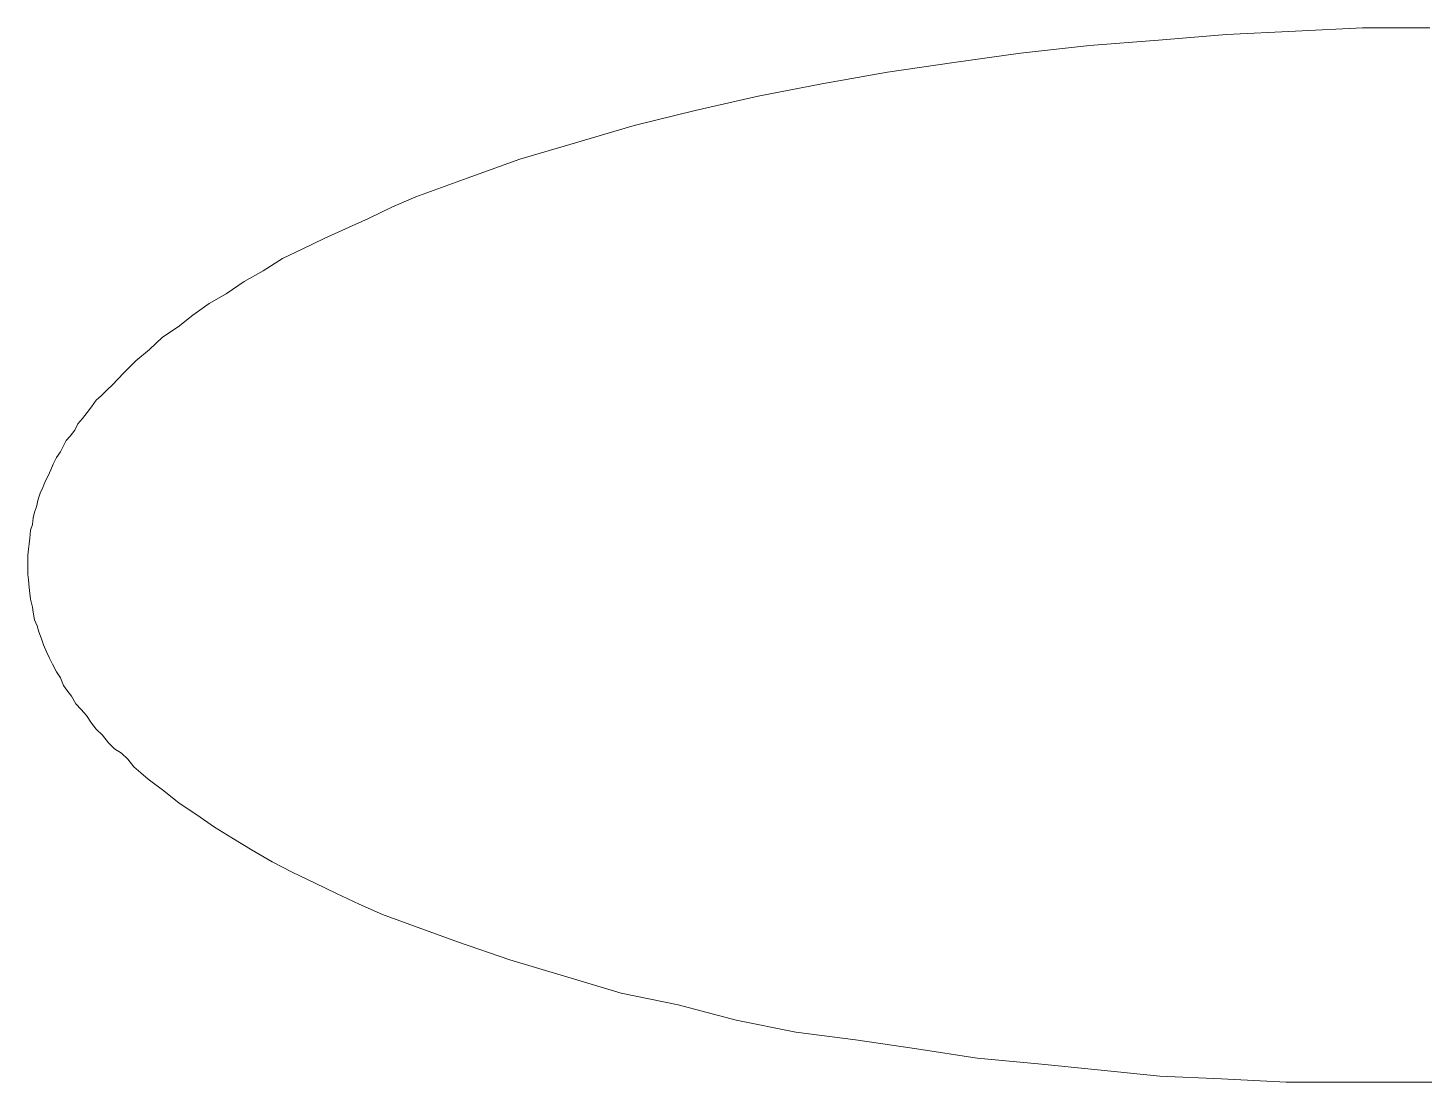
# Model space of a CAD drawing. Header units: inches. Extents: x 34 to 350, y 156 to 377.
# Drawn here: x 143.4898 to 143.86, y 203.9216 to 204.201 of the extents above; entities that cross this region are included whole.
import ezdxf

# ---------------------------------------------------------------- set-up
doc = ezdxf.new("R2010")
doc.units = ezdxf.units.IN
doc.header["$MEASUREMENT"] = 0
doc.layers.add('DIMS', color=7, linetype='Continuous')

# ---------------------------------------------------------------- blocks, each defined once
blk = doc.blocks.new('block 1516')
at = {"layer": 'DIMS', "color": 7, "lineweight": 18, "true_color": 0xffffff}
blk.add_lwpolyline([(143.77348, 203.92485), (143.75763, 203.9264)], dxfattribs=at)
blk = doc.blocks.new('block 1517')
at = {"layer": 'DIMS', "color": 7, "lineweight": 18, "true_color": 0xffffff}
blk.add_lwpolyline([(143.75763, 203.9264), (143.74144, 203.92795)], dxfattribs=at)
blk = doc.blocks.new('block 1518')
at = {"layer": 'DIMS', "color": 7, "lineweight": 18, "true_color": 0xffffff}
blk.add_lwpolyline([(143.74144, 203.92795), (143.72542, 203.93036)], dxfattribs=at)
blk = doc.blocks.new('block 1519')
at = {"layer": 'DIMS', "color": 7, "lineweight": 18, "true_color": 0xffffff}
blk.add_lwpolyline([(143.72542, 203.93036), (143.70923, 203.93277)], dxfattribs=at)
blk = doc.blocks.new('block 1520')
at = {"layer": 'DIMS', "color": 7, "lineweight": 18, "true_color": 0xffffff}
blk.add_lwpolyline([(143.70923, 203.93277), (143.69338, 203.93484)], dxfattribs=at)
blk = doc.blocks.new('block 1521')
at = {"layer": 'DIMS', "color": 7, "lineweight": 18, "true_color": 0xffffff}
blk.add_lwpolyline([(143.69338, 203.93484), (143.67753, 203.93794)], dxfattribs=at)
blk = doc.blocks.new('block 1522')
at = {"layer": 'DIMS', "color": 7, "lineweight": 18, "true_color": 0xffffff}
blk.add_lwpolyline([(143.67753, 203.93794), (143.6622, 203.94207)], dxfattribs=at)
blk = doc.blocks.new('block 1523')
at = {"layer": 'DIMS', "color": 7, "lineweight": 18, "true_color": 0xffffff}
blk.add_lwpolyline([(143.6622, 203.94207), (143.64705, 203.94517)], dxfattribs=at)
blk = doc.blocks.new('block 1524')
at = {"layer": 'DIMS', "color": 7, "lineweight": 18, "true_color": 0xffffff}
blk.add_lwpolyline([(143.64705, 203.94517), (143.63206, 203.94965)], dxfattribs=at)
blk = doc.blocks.new('block 1525')
at = {"layer": 'DIMS', "color": 7, "lineweight": 18, "true_color": 0xffffff}
blk.add_lwpolyline([(143.63206, 203.94965), (143.61759, 203.95396)], dxfattribs=at)
blk = doc.blocks.new('block 1526')
at = {"layer": 'DIMS', "color": 7, "lineweight": 18, "true_color": 0xffffff}
blk.add_lwpolyline([(143.61759, 203.95396), (143.60364, 203.95878)], dxfattribs=at)
blk = doc.blocks.new('block 1527')
at = {"layer": 'DIMS', "color": 7, "lineweight": 18, "true_color": 0xffffff}
blk.add_lwpolyline([(143.60364, 203.95878), (143.59037, 203.96361)], dxfattribs=at)
blk = doc.blocks.new('block 1528')
at = {"layer": 'DIMS', "color": 7, "lineweight": 18, "true_color": 0xffffff}
blk.add_lwpolyline([(143.59037, 203.96361), (143.58383, 203.96602)], dxfattribs=at)
blk = doc.blocks.new('block 1529')
at = {"layer": 'DIMS', "color": 7, "lineweight": 18, "true_color": 0xffffff}
blk.add_lwpolyline([(143.58383, 203.96602), (143.57763, 203.96877)], dxfattribs=at)
blk = doc.blocks.new('block 1530')
at = {"layer": 'DIMS', "color": 7, "lineweight": 18, "true_color": 0xffffff}
blk.add_lwpolyline([(143.57763, 203.96877), (143.5716, 203.97153)], dxfattribs=at)
blk = doc.blocks.new('block 1531')
at = {"layer": 'DIMS', "color": 7, "lineweight": 18, "true_color": 0xffffff}
blk.add_lwpolyline([(143.5716, 203.97153), (143.56591, 203.97429)], dxfattribs=at)
blk = doc.blocks.new('block 1532')
at = {"layer": 'DIMS', "color": 7, "lineweight": 18, "true_color": 0xffffff}
blk.add_lwpolyline([(143.56591, 203.97429), (143.55988, 203.97721)], dxfattribs=at)
blk = doc.blocks.new('block 1533')
at = {"layer": 'DIMS', "color": 7, "lineweight": 18, "true_color": 0xffffff}
blk.add_lwpolyline([(143.55988, 203.97721), (143.55455, 203.97997)], dxfattribs=at)
blk = doc.blocks.new('block 1534')
at = {"layer": 'DIMS', "color": 7, "lineweight": 18, "true_color": 0xffffff}
blk.add_lwpolyline([(143.55455, 203.97997), (143.54921, 203.98307)], dxfattribs=at)
blk = doc.blocks.new('block 1535')
at = {"layer": 'DIMS', "color": 7, "lineweight": 18, "true_color": 0xffffff}
blk.add_lwpolyline([(143.54921, 203.98307), (143.54387, 203.98634)], dxfattribs=at)
blk = doc.blocks.new('block 1536')
at = {"layer": 'DIMS', "color": 7, "lineweight": 18, "true_color": 0xffffff}
blk.add_lwpolyline([(143.54387, 203.98634), (143.53921, 203.9891)], dxfattribs=at)
blk = doc.blocks.new('block 1537')
at = {"layer": 'DIMS', "color": 7, "lineweight": 18, "true_color": 0xffffff}
blk.add_lwpolyline([(143.53921, 203.9891), (143.53456, 203.99237)], dxfattribs=at)
blk = doc.blocks.new('block 1538')
at = {"layer": 'DIMS', "color": 7, "lineweight": 18, "true_color": 0xffffff}
blk.add_lwpolyline([(143.53456, 203.99237), (143.52991, 203.99547)], dxfattribs=at)
blk = doc.blocks.new('block 1539')
at = {"layer": 'DIMS', "color": 7, "lineweight": 18, "true_color": 0xffffff}
blk.add_lwpolyline([(143.52991, 203.99547), (143.52578, 203.99875)], dxfattribs=at)
blk = doc.blocks.new('block 1540')
at = {"layer": 'DIMS', "color": 7, "lineweight": 18, "true_color": 0xffffff}
blk.add_lwpolyline([(143.52578, 203.99875), (143.52164, 204.00185)], dxfattribs=at)
blk = doc.blocks.new('block 1541')
at = {"layer": 'DIMS', "color": 7, "lineweight": 18, "true_color": 0xffffff}
blk.add_lwpolyline([(143.52164, 204.00185), (143.51975, 204.00357)], dxfattribs=at)
blk = doc.blocks.new('block 1542')
at = {"layer": 'DIMS', "color": 7, "lineweight": 18, "true_color": 0xffffff}
blk.add_lwpolyline([(143.51975, 204.00357), (143.51785, 204.00512)], dxfattribs=at)
blk = doc.blocks.new('block 1543')
at = {"layer": 'DIMS', "color": 7, "lineweight": 18, "true_color": 0xffffff}
blk.add_lwpolyline([(143.51785, 204.00512), (143.5163, 204.00719)], dxfattribs=at)
blk = doc.blocks.new('block 1544')
at = {"layer": 'DIMS', "color": 7, "lineweight": 18, "true_color": 0xffffff}
blk.add_lwpolyline([(143.5163, 204.00719), (143.51458, 204.00874)], dxfattribs=at)
blk = doc.blocks.new('block 1545')
at = {"layer": 'DIMS', "color": 7, "lineweight": 18, "true_color": 0xffffff}
blk.add_lwpolyline([(143.51458, 204.00874), (143.51269, 204.00994)], dxfattribs=at)
blk = doc.blocks.new('block 1546')
at = {"layer": 'DIMS', "color": 7, "lineweight": 18, "true_color": 0xffffff}
blk.add_lwpolyline([(143.51269, 204.00994), (143.51114, 204.01149)], dxfattribs=at)
blk = doc.blocks.new('block 1547')
at = {"layer": 'DIMS', "color": 7, "lineweight": 18, "true_color": 0xffffff}
blk.add_lwpolyline([(143.51114, 204.01149), (143.50959, 204.01356)], dxfattribs=at)
blk = doc.blocks.new('block 1548')
at = {"layer": 'DIMS', "color": 7, "lineweight": 18, "true_color": 0xffffff}
blk.add_lwpolyline([(143.50959, 204.01356), (143.50786, 204.01511)], dxfattribs=at)
blk = doc.blocks.new('block 1549')
at = {"layer": 'DIMS', "color": 7, "lineweight": 18, "true_color": 0xffffff}
blk.add_lwpolyline([(143.50786, 204.01511), (143.50666, 204.01666)], dxfattribs=at)
blk = doc.blocks.new('block 1550')
at = {"layer": 'DIMS', "color": 7, "lineweight": 18, "true_color": 0xffffff}
blk.add_lwpolyline([(143.50666, 204.01666), (143.50528, 204.01873)], dxfattribs=at)
blk = doc.blocks.new('block 1551')
at = {"layer": 'DIMS', "color": 7, "lineweight": 18, "true_color": 0xffffff}
blk.add_lwpolyline([(143.50528, 204.01873), (143.5039, 204.02028)], dxfattribs=at)
blk = doc.blocks.new('block 1552')
at = {"layer": 'DIMS', "color": 7, "lineweight": 18, "true_color": 0xffffff}
blk.add_lwpolyline([(143.5039, 204.02028), (143.50252, 204.02183)], dxfattribs=at)
blk = doc.blocks.new('block 1553')
at = {"layer": 'DIMS', "color": 7, "lineweight": 18, "true_color": 0xffffff}
blk.add_lwpolyline([(143.50252, 204.02183), (143.50132, 204.02389)], dxfattribs=at)
blk = doc.blocks.new('block 1554')
at = {"layer": 'DIMS', "color": 7, "lineweight": 18, "true_color": 0xffffff}
blk.add_lwpolyline([(143.50132, 204.02389), (143.50011, 204.02544)], dxfattribs=at)
blk = doc.blocks.new('block 1555')
at = {"layer": 'DIMS', "color": 7, "lineweight": 18, "true_color": 0xffffff}
blk.add_lwpolyline([(143.50011, 204.02544), (143.49925, 204.02665)], dxfattribs=at)
blk = doc.blocks.new('block 1556')
at = {"layer": 'DIMS', "color": 7, "lineweight": 18, "true_color": 0xffffff}
blk.add_lwpolyline([(143.49925, 204.02665), (143.49839, 204.02872)], dxfattribs=at)
blk = doc.blocks.new('block 1557')
at = {"layer": 'DIMS', "color": 7, "lineweight": 18, "true_color": 0xffffff}
blk.add_lwpolyline([(143.49839, 204.02872), (143.49736, 204.03027)], dxfattribs=at)
blk = doc.blocks.new('block 1558')
at = {"layer": 'DIMS', "color": 7, "lineweight": 18, "true_color": 0xffffff}
blk.add_lwpolyline([(143.49736, 204.03027), (143.49632, 204.03234)], dxfattribs=at)
blk = doc.blocks.new('block 1559')
at = {"layer": 'DIMS', "color": 7, "lineweight": 18, "true_color": 0xffffff}
blk.add_lwpolyline([(143.49632, 204.03234), (143.49546, 204.03389)], dxfattribs=at)
blk = doc.blocks.new('block 1560')
at = {"layer": 'DIMS', "color": 7, "lineweight": 18, "true_color": 0xffffff}
blk.add_lwpolyline([(143.49546, 204.03389), (143.49477, 204.03544)], dxfattribs=at)
blk = doc.blocks.new('block 1561')
at = {"layer": 'DIMS', "color": 7, "lineweight": 18, "true_color": 0xffffff}
blk.add_lwpolyline([(143.49477, 204.03544), (143.49391, 204.0375)], dxfattribs=at)
blk = doc.blocks.new('block 1562')
at = {"layer": 'DIMS', "color": 7, "lineweight": 18, "true_color": 0xffffff}
blk.add_lwpolyline([(143.49391, 204.0375), (143.49339, 204.03905)], dxfattribs=at)
blk = doc.blocks.new('block 1563')
at = {"layer": 'DIMS', "color": 7, "lineweight": 18, "true_color": 0xffffff}
blk.add_lwpolyline([(143.49339, 204.03905), (143.49271, 204.04095)], dxfattribs=at)
blk = doc.blocks.new('block 1564')
at = {"layer": 'DIMS', "color": 7, "lineweight": 18, "true_color": 0xffffff}
blk.add_lwpolyline([(143.49271, 204.04095), (143.49219, 204.0425)], dxfattribs=at)
blk = doc.blocks.new('block 1565')
at = {"layer": 'DIMS', "color": 7, "lineweight": 18, "true_color": 0xffffff}
blk.add_lwpolyline([(143.49219, 204.0425), (143.4915, 204.04405)], dxfattribs=at)
blk = doc.blocks.new('block 1566')
at = {"layer": 'DIMS', "color": 7, "lineweight": 18, "true_color": 0xffffff}
blk.add_lwpolyline([(143.4915, 204.04405), (143.49116, 204.04612)], dxfattribs=at)
blk = doc.blocks.new('block 1567')
at = {"layer": 'DIMS', "color": 7, "lineweight": 18, "true_color": 0xffffff}
blk.add_lwpolyline([(143.49116, 204.04612), (143.49098, 204.04749)], dxfattribs=at)
blk = doc.blocks.new('block 1568')
at = {"layer": 'DIMS', "color": 7, "lineweight": 18, "true_color": 0xffffff}
blk.add_lwpolyline([(143.49098, 204.04749), (143.49047, 204.04956)], dxfattribs=at)
blk = doc.blocks.new('block 1569')
at = {"layer": 'DIMS', "color": 7, "lineweight": 18, "true_color": 0xffffff}
blk.add_lwpolyline([(143.49047, 204.04956), (143.49029, 204.05111)], dxfattribs=at)
blk = doc.blocks.new('block 1570')
at = {"layer": 'DIMS', "color": 7, "lineweight": 18, "true_color": 0xffffff}
blk.add_lwpolyline([(143.49029, 204.05111), (143.49012, 204.05266)], dxfattribs=at)
blk = doc.blocks.new('block 1571')
at = {"layer": 'DIMS', "color": 7, "lineweight": 18, "true_color": 0xffffff}
blk.add_lwpolyline([(143.49012, 204.05266), (143.48995, 204.05473)], dxfattribs=at)
blk = doc.blocks.new('block 1572')
at = {"layer": 'DIMS', "color": 7, "lineweight": 18, "true_color": 0xffffff}
blk.add_lwpolyline([(143.48995, 204.05473), (143.48978, 204.05611)], dxfattribs=at)
blk = doc.blocks.new('block 1573')
at = {"layer": 'DIMS', "color": 7, "lineweight": 18, "true_color": 0xffffff}
blk.add_lwpolyline([(143.48978, 204.05611), (143.48978, 204.05766)], dxfattribs=at)
blk = doc.blocks.new('block 1574')
at = {"layer": 'DIMS', "color": 7, "lineweight": 18, "true_color": 0xffffff}
blk.add_lwpolyline([(143.48978, 204.05766), (143.48978, 204.05972)], dxfattribs=at)
blk = doc.blocks.new('block 1575')
at = {"layer": 'DIMS', "color": 7, "lineweight": 18, "true_color": 0xffffff}
blk.add_lwpolyline([(143.48978, 204.05972), (143.48978, 204.06127)], dxfattribs=at)
blk = doc.blocks.new('block 1576')
at = {"layer": 'DIMS', "color": 7, "lineweight": 18, "true_color": 0xffffff}
blk.add_lwpolyline([(143.48978, 204.06127), (143.48995, 204.06282)], dxfattribs=at)
blk = doc.blocks.new('block 1577')
at = {"layer": 'DIMS', "color": 7, "lineweight": 18, "true_color": 0xffffff}
blk.add_lwpolyline([(143.48995, 204.06282), (143.49012, 204.0642)], dxfattribs=at)
blk = doc.blocks.new('block 1578')
at = {"layer": 'DIMS', "color": 7, "lineweight": 18, "true_color": 0xffffff}
blk.add_lwpolyline([(143.49012, 204.0642), (143.49029, 204.06575)], dxfattribs=at)
blk = doc.blocks.new('block 1579')
at = {"layer": 'DIMS', "color": 7, "lineweight": 18, "true_color": 0xffffff}
blk.add_lwpolyline([(143.49029, 204.06575), (143.49047, 204.06782)], dxfattribs=at)
blk = doc.blocks.new('block 1580')
at = {"layer": 'DIMS', "color": 7, "lineweight": 18, "true_color": 0xffffff}
blk.add_lwpolyline([(143.49047, 204.06782), (143.49098, 204.06937)], dxfattribs=at)
blk = doc.blocks.new('block 1581')
at = {"layer": 'DIMS', "color": 7, "lineweight": 18, "true_color": 0xffffff}
blk.add_lwpolyline([(143.49098, 204.06937), (143.49116, 204.07109)], dxfattribs=at)
blk = doc.blocks.new('block 1582')
at = {"layer": 'DIMS', "color": 7, "lineweight": 18, "true_color": 0xffffff}
blk.add_lwpolyline([(143.49116, 204.07109), (143.4915, 204.07264)], dxfattribs=at)
blk = doc.blocks.new('block 1583')
at = {"layer": 'DIMS', "color": 7, "lineweight": 18, "true_color": 0xffffff}
blk.add_lwpolyline([(143.4915, 204.07264), (143.49202, 204.07402)], dxfattribs=at)
blk = doc.blocks.new('block 1584')
at = {"layer": 'DIMS', "color": 7, "lineweight": 18, "true_color": 0xffffff}
blk.add_lwpolyline([(143.49202, 204.07402), (143.49253, 204.07609)], dxfattribs=at)
blk = doc.blocks.new('block 1585')
at = {"layer": 'DIMS', "color": 7, "lineweight": 18, "true_color": 0xffffff}
blk.add_lwpolyline([(143.49253, 204.07609), (143.49305, 204.07764)], dxfattribs=at)
blk = doc.blocks.new('block 1586')
at = {"layer": 'DIMS', "color": 7, "lineweight": 18, "true_color": 0xffffff}
blk.add_lwpolyline([(143.49305, 204.07764), (143.49374, 204.07919)], dxfattribs=at)
blk = doc.blocks.new('block 1587')
at = {"layer": 'DIMS', "color": 7, "lineweight": 18, "true_color": 0xffffff}
blk.add_lwpolyline([(143.49374, 204.07919), (143.49426, 204.08057)], dxfattribs=at)
blk = doc.blocks.new('block 1588')
at = {"layer": 'DIMS', "color": 7, "lineweight": 18, "true_color": 0xffffff}
blk.add_lwpolyline([(143.49426, 204.08057), (143.49512, 204.08229)], dxfattribs=at)
blk = doc.blocks.new('block 1589')
at = {"layer": 'DIMS', "color": 7, "lineweight": 18, "true_color": 0xffffff}
blk.add_lwpolyline([(143.49512, 204.08229), (143.49581, 204.08384)], dxfattribs=at)
blk = doc.blocks.new('block 1590')
at = {"layer": 'DIMS', "color": 7, "lineweight": 18, "true_color": 0xffffff}
blk.add_lwpolyline([(143.49581, 204.08384), (143.4965, 204.08539)], dxfattribs=at)
blk = doc.blocks.new('block 1591')
at = {"layer": 'DIMS', "color": 7, "lineweight": 18, "true_color": 0xffffff}
blk.add_lwpolyline([(143.4965, 204.08539), (143.49736, 204.08711)], dxfattribs=at)
blk = doc.blocks.new('block 1592')
at = {"layer": 'DIMS', "color": 7, "lineweight": 18, "true_color": 0xffffff}
blk.add_lwpolyline([(143.49736, 204.08711), (143.49839, 204.08866)], dxfattribs=at)
blk = doc.blocks.new('block 1593')
at = {"layer": 'DIMS', "color": 7, "lineweight": 18, "true_color": 0xffffff}
blk.add_lwpolyline([(143.49839, 204.08866), (143.49908, 204.09004)], dxfattribs=at)
blk = doc.blocks.new('block 1594')
at = {"layer": 'DIMS', "color": 7, "lineweight": 18, "true_color": 0xffffff}
blk.add_lwpolyline([(143.49908, 204.09004), (143.49994, 204.09159)], dxfattribs=at)
blk = doc.blocks.new('block 1595')
at = {"layer": 'DIMS', "color": 7, "lineweight": 18, "true_color": 0xffffff}
blk.add_lwpolyline([(143.49994, 204.09159), (143.50097, 204.0928)], dxfattribs=at)
blk = doc.blocks.new('block 1596')
at = {"layer": 'DIMS', "color": 7, "lineweight": 18, "true_color": 0xffffff}
blk.add_lwpolyline([(143.50097, 204.0928), (143.50218, 204.09435)], dxfattribs=at)
blk = doc.blocks.new('block 1597')
at = {"layer": 'DIMS', "color": 7, "lineweight": 18, "true_color": 0xffffff}
blk.add_lwpolyline([(143.50218, 204.09435), (143.50304, 204.09607)], dxfattribs=at)
blk = doc.blocks.new('block 1598')
at = {"layer": 'DIMS', "color": 7, "lineweight": 18, "true_color": 0xffffff}
blk.add_lwpolyline([(143.50304, 204.09607), (143.50425, 204.09745)], dxfattribs=at)
blk = doc.blocks.new('block 1599')
at = {"layer": 'DIMS', "color": 7, "lineweight": 18, "true_color": 0xffffff}
blk.add_lwpolyline([(143.50425, 204.09745), (143.50545, 204.099)], dxfattribs=at)
blk = doc.blocks.new('block 1600')
at = {"layer": 'DIMS', "color": 7, "lineweight": 18, "true_color": 0xffffff}
blk.add_lwpolyline([(143.50545, 204.099), (143.50666, 204.10055)], dxfattribs=at)
blk = doc.blocks.new('block 1601')
at = {"layer": 'DIMS', "color": 7, "lineweight": 18, "true_color": 0xffffff}
blk.add_lwpolyline([(143.50666, 204.10055), (143.50786, 204.10227)], dxfattribs=at)
blk = doc.blocks.new('block 1602')
at = {"layer": 'DIMS', "color": 7, "lineweight": 18, "true_color": 0xffffff}
blk.add_lwpolyline([(143.50786, 204.10227), (143.50924, 204.10348)], dxfattribs=at)
blk = doc.blocks.new('block 1603')
at = {"layer": 'DIMS', "color": 7, "lineweight": 18, "true_color": 0xffffff}
blk.add_lwpolyline([(143.50924, 204.10348), (143.51079, 204.10503)], dxfattribs=at)
blk = doc.blocks.new('block 1604')
at = {"layer": 'DIMS', "color": 7, "lineweight": 18, "true_color": 0xffffff}
blk.add_lwpolyline([(143.51079, 204.10503), (143.51217, 204.1064)], dxfattribs=at)
blk = doc.blocks.new('block 1605')
at = {"layer": 'DIMS', "color": 7, "lineweight": 18, "true_color": 0xffffff}
blk.add_lwpolyline([(143.51217, 204.1064), (143.5151, 204.10951)], dxfattribs=at)
blk = doc.blocks.new('block 1606')
at = {"layer": 'DIMS', "color": 7, "lineweight": 18, "true_color": 0xffffff}
blk.add_lwpolyline([(143.5151, 204.10951), (143.51837, 204.11278)], dxfattribs=at)
blk = doc.blocks.new('block 1607')
at = {"layer": 'DIMS', "color": 7, "lineweight": 18, "true_color": 0xffffff}
blk.add_lwpolyline([(143.51837, 204.11278), (143.52199, 204.11571)], dxfattribs=at)
blk = doc.blocks.new('block 1608')
at = {"layer": 'DIMS', "color": 7, "lineweight": 18, "true_color": 0xffffff}
blk.add_lwpolyline([(143.52199, 204.11571), (143.52543, 204.11898)], dxfattribs=at)
blk = doc.blocks.new('block 1609')
at = {"layer": 'DIMS', "color": 7, "lineweight": 18, "true_color": 0xffffff}
blk.add_lwpolyline([(143.52543, 204.11898), (143.52957, 204.12174)], dxfattribs=at)
blk = doc.blocks.new('block 1610')
at = {"layer": 'DIMS', "color": 7, "lineweight": 18, "true_color": 0xffffff}
blk.add_lwpolyline([(143.52957, 204.12174), (143.53353, 204.12484)], dxfattribs=at)
blk = doc.blocks.new('block 1611')
at = {"layer": 'DIMS', "color": 7, "lineweight": 18, "true_color": 0xffffff}
blk.add_lwpolyline([(143.53353, 204.12484), (143.53784, 204.12794)], dxfattribs=at)
blk = doc.blocks.new('block 1612')
at = {"layer": 'DIMS', "color": 7, "lineweight": 18, "true_color": 0xffffff}
blk.add_lwpolyline([(143.53784, 204.12794), (143.54231, 204.13052)], dxfattribs=at)
blk = doc.blocks.new('block 1613')
at = {"layer": 'DIMS', "color": 7, "lineweight": 18, "true_color": 0xffffff}
blk.add_lwpolyline([(143.54231, 204.13052), (143.54714, 204.13379)], dxfattribs=at)
blk = doc.blocks.new('block 1614')
at = {"layer": 'DIMS', "color": 7, "lineweight": 18, "true_color": 0xffffff}
blk.add_lwpolyline([(143.54714, 204.13379), (143.55213, 204.13655)], dxfattribs=at)
blk = doc.blocks.new('block 1615')
at = {"layer": 'DIMS', "color": 7, "lineweight": 18, "true_color": 0xffffff}
blk.add_lwpolyline([(143.55213, 204.13655), (143.5573, 204.13982)], dxfattribs=at)
blk = doc.blocks.new('block 1616')
at = {"layer": 'DIMS', "color": 7, "lineweight": 18, "true_color": 0xffffff}
blk.add_lwpolyline([(143.5573, 204.13982), (143.56264, 204.14241)], dxfattribs=at)
blk = doc.blocks.new('block 1617')
at = {"layer": 'DIMS', "color": 7, "lineweight": 18, "true_color": 0xffffff}
blk.add_lwpolyline([(143.56264, 204.14241), (143.56833, 204.14516)], dxfattribs=at)
blk = doc.blocks.new('block 1618')
at = {"layer": 'DIMS', "color": 7, "lineweight": 18, "true_color": 0xffffff}
blk.add_lwpolyline([(143.56833, 204.14516), (143.57401, 204.14775)], dxfattribs=at)
blk = doc.blocks.new('block 1619')
at = {"layer": 'DIMS', "color": 7, "lineweight": 18, "true_color": 0xffffff}
blk.add_lwpolyline([(143.57401, 204.14775), (143.58004, 204.1505)], dxfattribs=at)
blk = doc.blocks.new('block 1620')
at = {"layer": 'DIMS', "color": 7, "lineweight": 18, "true_color": 0xffffff}
blk.add_lwpolyline([(143.58004, 204.1505), (143.58624, 204.15343)], dxfattribs=at)
blk = doc.blocks.new('block 1621')
at = {"layer": 'DIMS', "color": 7, "lineweight": 18, "true_color": 0xffffff}
blk.add_lwpolyline([(143.58624, 204.15343), (143.59261, 204.15619)], dxfattribs=at)
blk = doc.blocks.new('block 1622')
at = {"layer": 'DIMS', "color": 7, "lineweight": 18, "true_color": 0xffffff}
blk.add_lwpolyline([(143.59261, 204.15619), (143.60622, 204.16118)], dxfattribs=at)
blk = doc.blocks.new('block 1623')
at = {"layer": 'DIMS', "color": 7, "lineweight": 18, "true_color": 0xffffff}
blk.add_lwpolyline([(143.60622, 204.16118), (143.62017, 204.16618)], dxfattribs=at)
blk = doc.blocks.new('block 1624')
at = {"layer": 'DIMS', "color": 7, "lineweight": 18, "true_color": 0xffffff}
blk.add_lwpolyline([(143.62017, 204.16618), (143.63499, 204.17048)], dxfattribs=at)
blk = doc.blocks.new('block 1625')
at = {"layer": 'DIMS', "color": 7, "lineweight": 18, "true_color": 0xffffff}
blk.add_lwpolyline([(143.63499, 204.17048), (143.65049, 204.17513)], dxfattribs=at)
blk = doc.blocks.new('block 1626')
at = {"layer": 'DIMS', "color": 7, "lineweight": 18, "true_color": 0xffffff}
blk.add_lwpolyline([(143.65049, 204.17513), (143.66668, 204.1791)], dxfattribs=at)
blk = doc.blocks.new('block 1627')
at = {"layer": 'DIMS', "color": 7, "lineweight": 18, "true_color": 0xffffff}
blk.add_lwpolyline([(143.66668, 204.1791), (143.68339, 204.18289)], dxfattribs=at)
blk = doc.blocks.new('block 1628')
at = {"layer": 'DIMS', "color": 7, "lineweight": 18, "true_color": 0xffffff}
blk.add_lwpolyline([(143.68339, 204.18289), (143.70027, 204.18616)], dxfattribs=at)
blk = doc.blocks.new('block 1629')
at = {"layer": 'DIMS', "color": 7, "lineweight": 18, "true_color": 0xffffff}
blk.add_lwpolyline([(143.70027, 204.18616), (143.71767, 204.18926)], dxfattribs=at)
blk = doc.blocks.new('block 1630')
at = {"layer": 'DIMS', "color": 7, "lineweight": 18, "true_color": 0xffffff}
blk.add_lwpolyline([(143.71767, 204.18926), (143.73524, 204.19184)], dxfattribs=at)
blk = doc.blocks.new('block 1631')
at = {"layer": 'DIMS', "color": 7, "lineweight": 18, "true_color": 0xffffff}
blk.add_lwpolyline([(143.73524, 204.19184), (143.75298, 204.19425)], dxfattribs=at)
blk = doc.blocks.new('block 1632')
at = {"layer": 'DIMS', "color": 7, "lineweight": 18, "true_color": 0xffffff}
blk.add_lwpolyline([(143.75298, 204.19425), (143.77124, 204.19632)], dxfattribs=at)
blk = doc.blocks.new('block 1633')
at = {"layer": 'DIMS', "color": 7, "lineweight": 18, "true_color": 0xffffff}
blk.add_lwpolyline([(143.77124, 204.19632), (143.7895, 204.1977)], dxfattribs=at)
blk = doc.blocks.new('block 1634')
at = {"layer": 'DIMS', "color": 7, "lineweight": 18, "true_color": 0xffffff}
blk.add_lwpolyline([(143.7895, 204.1977), (143.80759, 204.19925)], dxfattribs=at)
blk = doc.blocks.new('block 1635')
at = {"layer": 'DIMS', "color": 7, "lineweight": 18, "true_color": 0xffffff}
blk.add_lwpolyline([(143.80759, 204.19925), (143.82585, 204.20011)], dxfattribs=at)
blk = doc.blocks.new('block 1636')
at = {"layer": 'DIMS', "color": 7, "lineweight": 18, "true_color": 0xffffff}
blk.add_lwpolyline([(143.82585, 204.20011), (143.84359, 204.20097)], dxfattribs=at)
blk = doc.blocks.new('block 1637')
at = {"layer": 'DIMS', "color": 7, "lineweight": 18, "true_color": 0xffffff}
blk.add_lwpolyline([(143.84359, 204.20097), (143.8615, 204.20097)], dxfattribs=at)
blk = doc.blocks.new('block 2296')
at = {"layer": 'DIMS', "color": 7, "lineweight": 18, "true_color": 0xffffff}
blk.add_lwpolyline([(143.87614, 203.92158), (143.8584, 203.92158)], dxfattribs=at)
blk = doc.blocks.new('block 2297')
at = {"layer": 'DIMS', "color": 7, "lineweight": 18, "true_color": 0xffffff}
blk.add_lwpolyline([(143.8584, 203.92158), (143.84066, 203.92158)], dxfattribs=at)
blk = doc.blocks.new('block 2298')
at = {"layer": 'DIMS', "color": 7, "lineweight": 18, "true_color": 0xffffff}
blk.add_lwpolyline([(143.84066, 203.92158), (143.82343, 203.92158)], dxfattribs=at)
blk = doc.blocks.new('block 2299')
at = {"layer": 'DIMS', "color": 7, "lineweight": 18, "true_color": 0xffffff}
blk.add_lwpolyline([(143.82343, 203.92158), (143.80621, 203.92244)], dxfattribs=at)
blk = doc.blocks.new('block 2300')
at = {"layer": 'DIMS', "color": 7, "lineweight": 18, "true_color": 0xffffff}
blk.add_lwpolyline([(143.80621, 203.92244), (143.78985, 203.92313)], dxfattribs=at)
blk = doc.blocks.new('block 2301')
at = {"layer": 'DIMS', "color": 7, "lineweight": 18, "true_color": 0xffffff}
blk.add_lwpolyline([(143.78985, 203.92313), (143.77348, 203.92485)], dxfattribs=at)

msp = doc.modelspace()

# ---------------------------------------------------------------- block references
at = {"layer": 'DIMS'}
for name in ['block 1635', 'block 1636', 'block 1637', 'block 1632', 'block 1633', 'block 1634', 'block 1631', 'block 1629', 'block 1630', 'block 1628', 'block 1627', 'block 1626', 'block 1625', 'block 1624', 'block 1623', 'block 1622', 'block 1621', 'block 1620', 'block 1619', 'block 1617', 'block 1618', 'block 1616', 'block 1615', 'block 1613', 'block 1614', 'block 1612', 'block 1611', 'block 1610', 'block 1608', 'block 1609', 'block 1607', 'block 1606', 'block 1605', 'block 1603', 'block 1604', 'block 1600', 'block 1601', 'block 1602', 'block 1598', 'block 1599', 'block 1595', 'block 1596', 'block 1597', 'block 1593', 'block 1594', 'block 1590', 'block 1591', 'block 1592', 'block 1588', 'block 1589', 'block 1586', 'block 1587', 'block 1584', 'block 1585', 'block 1581', 'block 1582', 'block 1583', 'block 1579', 'block 1580', 'block 1577', 'block 1578', 'block 1576', 'block 1575', 'block 1574', 'block 1573', 'block 1572', 'block 1571', 'block 1570', 'block 1569', 'block 1568', 'block 1567', 'block 1566', 'block 1565', 'block 1564', 'block 1563', 'block 1562', 'block 1561', 'block 1560', 'block 1559', 'block 1558', 'block 1557', 'block 1556', 'block 1555', 'block 1554', 'block 1553', 'block 1552', 'block 1551', 'block 1550', 'block 1549', 'block 1548', 'block 1547', 'block 1546', 'block 1545', 'block 1544', 'block 1543', 'block 1542', 'block 1541', 'block 1540', 'block 1539', 'block 1538', 'block 1537', 'block 1536', 'block 1535', 'block 1534', 'block 1533', 'block 1532', 'block 1531', 'block 1530', 'block 1529', 'block 1528', 'block 1527', 'block 1526', 'block 1525', 'block 1524', 'block 1523', 'block 1522', 'block 1521', 'block 1520', 'block 1519', 'block 1518', 'block 1517', 'block 1516', 'block 2301', 'block 2300', 'block 2299', 'block 2298', 'block 2297', 'block 2296']:
    msp.add_blockref(name, (0, 0), dxfattribs=at)

doc.saveas('drawing.dxf')
